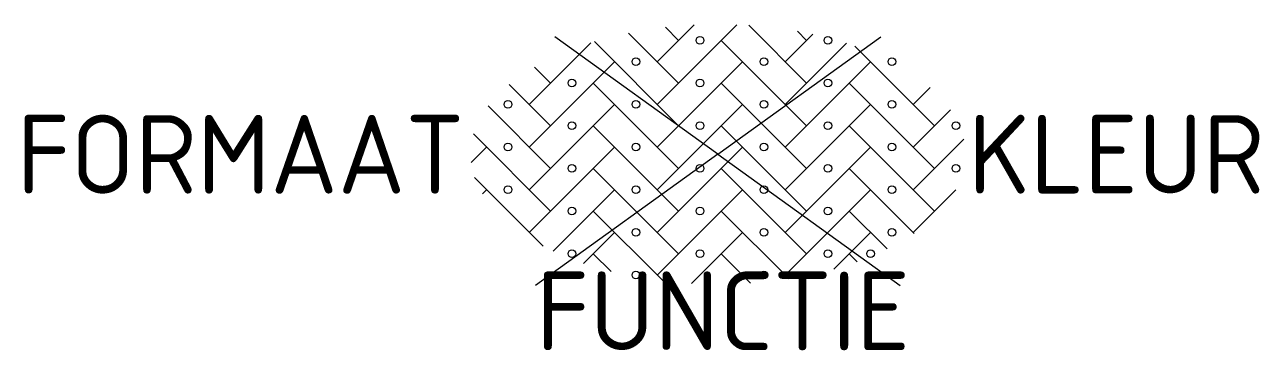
# Model space of a CAD drawing. Extents: x -15.9 to 12.4, y -4.5 to 3.
import ezdxf
from ezdxf.enums import TextEntityAlignment as Align

# ---------------------------------------------------------------- set-up
doc = ezdxf.new("R2010")
doc.units = 0
doc.styles.add('NLCS-ISO', font='NLCS-ISO.ttf')

msp = doc.modelspace()

# ---------------------------------------------------------------- linework, layer by layer
at = {"ltscale": 0.1}
for p, q in [((-1.387, 1.141), (0.436, 2.964)), ((-1.387, 2.117), (-0.545, 2.959)), ((-1.2, 2.905), (-0.899, 2.605)), ((0.707, 2.95), (2.028, 1.629)), ((-4.314, 1.141), (-2.904, 2.552)), ((0, 0), (-3.728, 2.684)), ((-2.823, 2.577), (-0.899, 0.653)), ((-2.043, 2.772), (-0.899, 1.629)), ((0, 0), (3.728, 2.684)), ((0.077, 2.605), (2.028, 0.653)), ((1.54, 2.117), (2.169, 2.746)), ((1.817, 2.815), (2.028, 2.605)), ((1.54, 1.141), (2.94, 2.54)), ((3.133, 2.475), (4.956, 0.653)), ((-4.314, 0.165), (-2.363, 2.117)), ((-4.194, 1.996), (-3.827, 1.629)), ((-1.387, 0.165), (0.565, 2.117)), ((1.54, 0.165), (3.492, 2.117)), ((-4.771, 1.598), (-3.827, 0.653)), ((-2.851, 1.629), (-0.899, -0.323)), ((0.077, 1.629), (2.028, -0.323)), ((3.004, 1.629), (4.956, -0.323)), ((4.468, 1.141), (4.854, 1.527)), ((-4.314, -0.811), (-2.363, 1.141)), ((-1.387, -0.811), (0.565, 1.141)), ((1.54, -0.811), (3.492, 1.141)), ((-5.254, 1.104), (-3.827, -0.323)), ((4.468, 0.165), (5.318, 1.015)), ((-2.851, 0.653), (-0.899, -1.299)), ((0.077, 0.653), (2.028, -1.299)), ((3.004, 0.653), (4.956, -1.299)), ((-5.589, 0.464), (-3.827, -1.299)), ((4.468, -0.811), (5.621, 0.342)), ((-5.646, -0.191), (-5.29, 0.165)), ((-4.314, -1.787), (-2.363, 0.165)), ((0, 0), (-4.172, -3.003)), ((-1.387, -1.787), (0.565, 0.165)), ((1.54, -1.787), (3.492, 0.165)), ((0, 0), (4.172, -3.003)), ((-5.566, -0.535), (-3.997, -2.104)), ((-2.851, -0.323), (-0.899, -2.275)), ((0.077, -0.323), (2.028, -2.275)), ((3.004, -0.323), (4.49, -1.809)), ((-5.388, -0.908), (-5.29, -0.811)), ((-3.769, -2.217), (-2.363, -0.811)), ((-1.387, -2.762), (0.565, -0.811)), ((1.54, -2.762), (3.492, -0.811)), ((4.468, -1.787), (5.444, -0.811)), ((-2.851, -1.299), (-1.25, -2.899)), ((0.077, -1.299), (1.626, -2.848)), ((3.004, -1.299), (3.873, -2.167)), ((-3.073, -2.496), (-2.363, -1.787)), ((-0.605, -2.956), (0.565, -1.787)), ((2.653, -2.626), (3.492, -1.787)), ((-2.851, -2.275), (-2.444, -2.681)), ((0.077, -2.275), (0.749, -2.947)), ((3.004, -2.275), (3.186, -2.457)), ((0.36, -2.967), (0.565, -2.762))]:
    msp.add_line(p, q, dxfattribs=at)
for centre in [(-0.411, 2.605), (2.516, 2.605), (-1.875, 2.117), (1.052, 2.117), (1.052, 2.117), (3.98, 2.117), (-3.339, 1.629), (-0.411, 1.629), (2.516, 1.629), (-4.802, 1.141), (-1.875, 1.141), (1.052, 1.141), (1.052, 1.141), (3.98, 1.141), (-3.339, 0.653), (-0.411, 0.653), (2.516, 0.653), (5.444, 0.653), (-4.802, 0.165), (-1.875, 0.165), (1.052, 0.165), (3.98, 0.165), (-3.339, -0.323), (-0.411, -0.323), (2.516, -0.323), (5.444, -0.323), (-4.802, -0.811), (-1.875, -0.811), (1.052, -0.811), (3.98, -0.811), (-3.339, -1.299), (-0.411, -1.299), (2.516, -1.299), (-1.875, -1.787), (1.052, -1.787), (3.98, -1.787), (-3.339, -2.275), (-0.411, -2.275), (2.516, -2.275), (3.492, -2.275), (-1.875, -2.762), (1.052, -2.762)]:
    msp.add_circle(centre, 0.0881, dxfattribs=at)

# ---------------------------------------------------------------- texts
at = {"style": 'NLCS-ISO'}
msp.add_attdef('FORMAAT', text='DF', height=1.8, dxfattribs=at).set_placement((-5.797, 0), align=Align.MIDDLE_RIGHT)
msp.add_attdef('KLEUR', text='RD', height=1.8, dxfattribs=at).set_placement((5.721, 0), align=Align.MIDDLE_LEFT)
at = {"style": 'NLCS-ISO', "flags": 1}
msp.add_attdef('FUNCTIE', text='', height=1.8, dxfattribs=at).set_placement((0.116, -3.585), align=Align.MIDDLE_CENTER)

doc.saveas('drawing.dxf')
